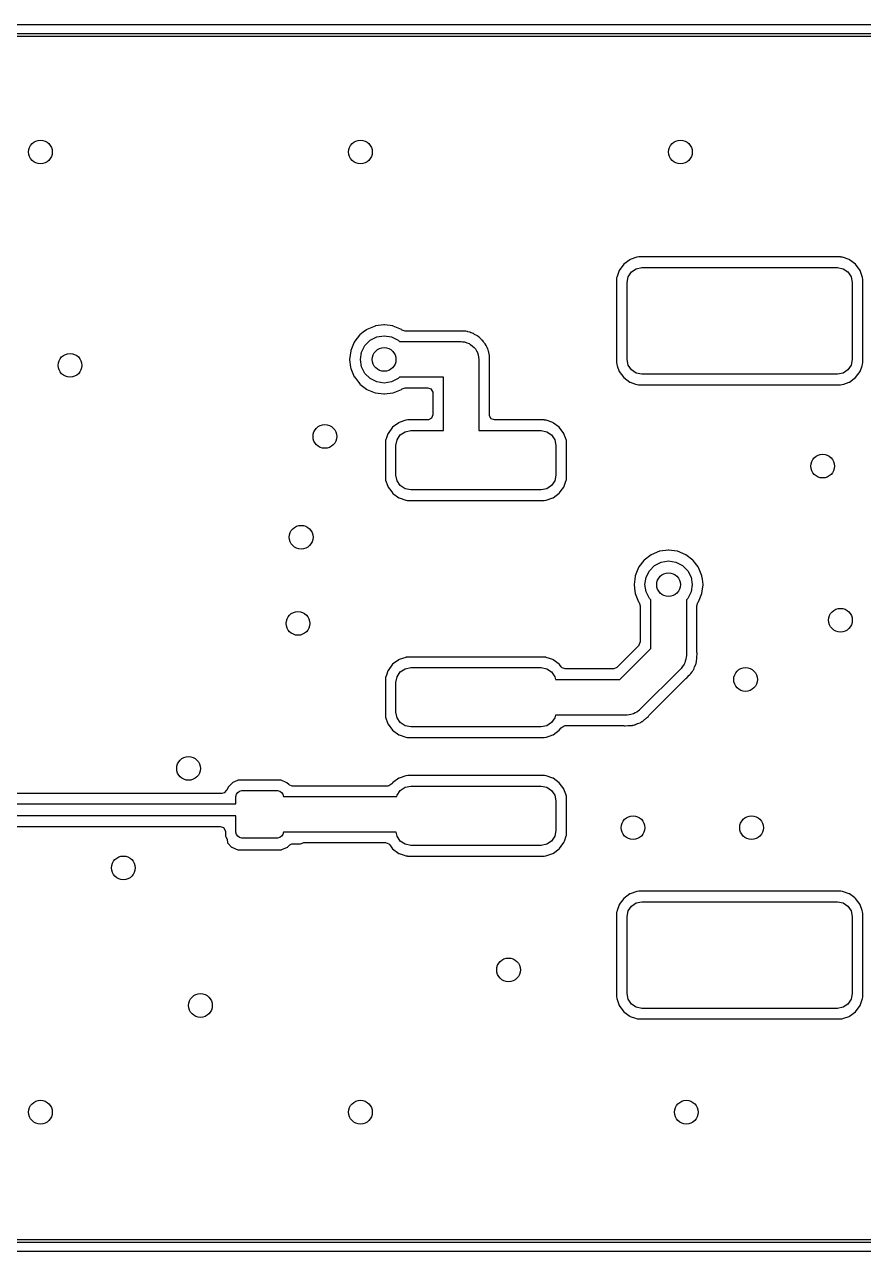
# Model space of a CAD drawing. Extents: x 124.6 to 173.9, y -108.3 to -87.7.
# Drawn here: x 150.53 to 164.69, y -108.35 to -87.65 of the extents above; entities that cross this region are included whole.
import ezdxf

# ---------------------------------------------------------------- set-up
doc = ezdxf.new("R2010")
doc.units = 0
doc.layers.add('BLACK', color=7, linetype='CONTINUOUS')

msp = doc.modelspace()

# ---------------------------------------------------------------- linework, layer by layer
at = {"layer": 'BLACK', "linetype": 'CONTINUOUS'}
for p, q in [((133.85, -87.65), (170.15, -87.65)), ((170.15, -87.85), (133.85, -87.85)), ((133.876, -87.8005), (170.14, -87.8005)), ((160.644, -91.6937), (160.567, -91.7973)), ((160.747, -91.6172), (160.644, -91.6937)), ((160.753, -91.6151), (160.747, -91.6172)), ((160.864, -91.5763), (160.753, -91.6151)), ((160.753, -91.6151), (160.753, -91.6151)), ((160.869, -91.5745), (160.864, -91.5763)), ((160.864, -91.5763), (160.864, -91.5763)), ((160.899, -91.5717), (160.869, -91.5745)), ((162.601, -91.5717), (160.899, -91.5717)), ((164.301, -91.5717), (162.601, -91.5717)), ((164.303, -91.5719), (164.301, -91.5717)), ((164.309, -91.5725), (164.303, -91.5719)), ((164.303, -91.5719), (164.303, -91.5719)), ((164.331, -91.5745), (164.309, -91.5725)), ((164.336, -91.5763), (164.331, -91.5745)), ((164.447, -91.6151), (164.336, -91.5763)), ((164.336, -91.5763), (164.336, -91.5763)), ((164.453, -91.6172), (164.447, -91.6151)), ((164.447, -91.6151), (164.447, -91.6151)), ((164.556, -91.6937), (164.453, -91.6172)), ((164.633, -91.7973), (164.556, -91.6937)), ((160.567, -91.7973), (160.525, -91.9188)), ((160.7, -92), (160.719, -91.9043)), ((160.719, -91.9043), (160.773, -91.8232)), ((160.773, -91.8232), (160.854, -91.769)), ((160.854, -91.769), (160.95, -91.75)), ((160.95, -91.75), (164.25, -91.75)), ((164.25, -91.75), (164.346, -91.769)), ((164.346, -91.769), (164.427, -91.8232)), ((164.427, -91.8232), (164.481, -91.9043)), ((164.481, -91.9043), (164.5, -92)), ((164.675, -91.9188), (164.633, -91.7973)), ((160.524, -91.9241), (160.522, -91.9468)), ((160.522, -91.9468), (160.522, -91.9488)), ((160.522, -91.9488), (160.522, -93.3512)), ((160.525, -91.9188), (160.524, -91.9241)), ((160.7, -93.3), (160.7, -92)), ((164.5, -92), (164.5, -93.3)), ((164.678, -91.9488), (164.675, -91.9188)), ((164.678, -92.8687), (164.678, -91.9488)), ((156.455, -92.7358), (156.449, -92.7366)), ((156.594, -92.7174), (156.455, -92.7358)), ((156.455, -92.7358), (156.455, -92.7358)), ((156.6, -92.7167), (156.594, -92.7174)), ((156.606, -92.7174), (156.6, -92.7167)), ((156.745, -92.7358), (156.606, -92.7174)), ((156.751, -92.7366), (156.745, -92.7358)), ((156.745, -92.7358), (156.745, -92.7358)), ((156.184, -92.8921), (156.107, -92.992)), ((156.188, -92.8876), (156.184, -92.8921)), ((156.249, -92.8405), (156.188, -92.8876)), ((156.304, -92.7983), (156.249, -92.8405)), ((156.308, -92.7949), (156.304, -92.7983)), ((156.304, -92.7983), (156.304, -92.7983)), ((156.449, -92.7366), (156.308, -92.7949)), ((156.365, -92.9764), (156.476, -92.9196)), ((156.476, -92.9196), (156.6, -92.9)), ((156.6, -92.9), (156.724, -92.9196)), ((156.724, -92.9196), (156.835, -92.9764)), ((156.892, -92.7949), (156.751, -92.7366)), ((156.896, -92.7983), (156.892, -92.7949)), ((156.903, -92.8038), (156.896, -92.7983)), ((156.896, -92.7983), (156.896, -92.7983)), ((156.956, -92.8217), (156.903, -92.8038)), ((157.832, -92.8217), (156.956, -92.8217)), ((157.833, -92.8216), (157.832, -92.8217)), ((157.834, -92.8213), (157.833, -92.8216)), ((157.907, -92.8217), (157.834, -92.8213)), ((157.908, -92.8217), (157.907, -92.8217)), ((157.907, -92.8217), (157.907, -92.8217)), ((157.937, -92.8217), (157.908, -92.8217)), ((157.938, -92.8219), (157.937, -92.8217)), ((157.939, -92.8219), (157.938, -92.8219)), ((157.948, -92.8219), (157.939, -92.8219)), ((157.965, -92.8221), (157.948, -92.8219)), ((157.971, -92.8221), (157.965, -92.8221)), ((157.965, -92.8221), (157.965, -92.8221)), ((157.977, -92.8239), (157.971, -92.8221)), ((158, -92.8307), (157.977, -92.8239)), ((158.012, -92.8333), (158, -92.8307)), ((158.041, -92.8379), (158.012, -92.8333)), ((158.047, -92.8405), (158.041, -92.8379)), ((158.065, -92.8492), (158.047, -92.8405)), ((158.047, -92.8405), (158.047, -92.8405)), ((158.077, -92.8537), (158.065, -92.8492)), ((158.103, -92.8613), (158.077, -92.8537)), ((158.108, -92.8647), (158.103, -92.8613)), ((158.128, -92.8777), (158.108, -92.8647)), ((158.138, -92.8834), (158.128, -92.8777)), ((158.165, -92.8961), (158.138, -92.8834)), ((158.17, -92.9002), (158.165, -92.8961)), ((158.185, -92.9137), (158.17, -92.9002)), ((158.17, -92.9002), (158.17, -92.9002)), ((158.195, -92.9214), (158.185, -92.9137)), ((158.212, -92.9325), (158.195, -92.9214)), ((158.218, -92.9359), (158.212, -92.9325)), ((158.212, -92.9325), (158.212, -92.9325)), ((158.222, -92.9405), (158.218, -92.9359)), ((158.237, -92.9586), (158.222, -92.9405)), ((158.222, -92.9405), (158.222, -92.9405)), ((164.678, -93.3512), (164.678, -92.8687)), ((156.037, -93.149), (156.036, -93.1547)), ((156.095, -93.0084), (156.037, -93.149)), ((156.107, -92.992), (156.095, -93.0084)), ((156.22, -93.1764), (156.276, -93.0649)), ((156.276, -93.0649), (156.365, -92.9764)), ((156.835, -92.9764), (156.859, -93)), ((156.859, -93), (157.9, -93)), ((157.9, -93), (157.921, -93.0021)), ((157.921, -93.0021), (157.929, -93.0014)), ((157.929, -93.0014), (157.937, -93.0036)), ((157.937, -93.0036), (157.958, -93.0057)), ((157.958, -93.0057), (157.996, -93.0207)), ((157.996, -93.0207), (158.035, -93.032)), ((158.035, -93.032), (158.047, -93.0409)), ((158.047, -93.0409), (158.06, -93.0464)), ((158.06, -93.0464), (158.09, -93.074)), ((158.09, -93.074), (158.122, -93.0985)), ((158.122, -93.0985), (158.13, -93.1111)), ((158.13, -93.1111), (158.141, -93.1211)), ((158.141, -93.1211), (158.159, -93.1575)), ((158.246, -92.967), (158.237, -92.9586)), ((158.268, -92.9868), (158.246, -92.967)), ((158.282, -93.0093), (158.268, -92.9868)), ((158.29, -93.0196), (158.282, -93.0093)), ((158.303, -93.035), (158.29, -93.0196)), ((158.307, -93.0397), (158.303, -93.035)), ((158.303, -93.035), (158.303, -93.035)), ((158.32, -93.067), (158.307, -93.0397)), ((158.325, -93.0773), (158.32, -93.067)), ((158.338, -93.0975), (158.325, -93.0773)), ((158.341, -93.1027), (158.338, -93.0975)), ((158.338, -93.0975), (158.338, -93.0975)), ((158.343, -93.1086), (158.341, -93.1027)), ((158.348, -93.1282), (158.343, -93.1086)), ((158.353, -93.1402), (158.348, -93.1282)), ((158.361, -93.1588), (158.353, -93.1402)), ((156.026, -93.2285), (156.017, -93.3)), ((156.017, -93.3), (156.017, -93.3056)), ((156.017, -93.3056), (156.034, -93.4307)), ((156.036, -93.1547), (156.026, -93.2285)), ((156.036, -93.1547), (156.036, -93.1547)), ((156.2, -93.3), (156.22, -93.1764)), ((156.22, -93.4236), (156.2, -93.3)), ((158.159, -93.1575), (158.18, -93.192)), ((158.18, -93.192), (158.183, -93.2065)), ((158.183, -93.2065), (158.189, -93.2198)), ((158.189, -93.2198), (158.193, -93.2602)), ((158.193, -93.2602), (158.2, -93.3)), ((158.2, -93.3), (158.2, -94.5)), ((158.364, -93.1644), (158.361, -93.1588)), ((158.365, -93.1705), (158.364, -93.1644)), ((158.368, -93.1941), (158.365, -93.1705)), ((158.365, -93.1705), (158.365, -93.1705)), ((158.371, -93.2056), (158.368, -93.1941)), ((158.379, -93.2344), (158.371, -93.2056)), ((158.378, -93.3073), (158.379, -93.2624)), ((158.378, -93.3078), (158.378, -93.3073)), ((158.378, -94.2352), (158.378, -93.3078)), ((158.379, -93.2624), (158.379, -93.2344)), ((160.522, -93.3512), (160.525, -93.3812)), ((160.719, -93.3957), (160.7, -93.3)), ((164.5, -93.3), (164.481, -93.3957)), ((164.678, -93.3532), (164.678, -93.3512)), ((164.678, -93.3595), (164.678, -93.3532)), ((164.678, -93.3532), (164.678, -93.3532)), ((156.034, -93.4307), (156.037, -93.451)), ((156.037, -93.451), (156.095, -93.5916)), ((156.276, -93.5351), (156.22, -93.4236)), ((156.365, -93.6236), (156.276, -93.5351)), ((160.525, -93.3812), (160.526, -93.3861)), ((160.526, -93.3861), (160.526, -93.3861)), ((160.526, -93.3861), (160.535, -93.4096)), ((160.535, -93.4096), (160.567, -93.5027)), ((160.567, -93.5027), (160.644, -93.6063)), ((160.773, -93.4768), (160.719, -93.3957)), ((160.854, -93.531), (160.773, -93.4768)), ((160.95, -93.55), (160.854, -93.531)), ((164.25, -93.55), (160.95, -93.55)), ((164.346, -93.531), (164.25, -93.55)), ((164.427, -93.4768), (164.346, -93.531)), ((164.481, -93.3957), (164.427, -93.4768)), ((164.556, -93.6063), (164.633, -93.5027)), ((164.633, -93.5027), (164.665, -93.4096)), ((164.665, -93.4096), (164.674, -93.3861)), ((164.674, -93.3861), (164.675, -93.3812)), ((164.674, -93.3861), (164.674, -93.3861)), ((164.675, -93.3812), (164.678, -93.3595)), ((156.095, -93.5916), (156.098, -93.5961)), ((156.098, -93.5961), (156.098, -93.5961)), ((156.098, -93.5961), (156.165, -93.6828)), ((156.165, -93.6828), (156.188, -93.7124)), ((156.188, -93.7124), (156.192, -93.7159)), ((156.192, -93.7159), (156.302, -93.8005)), ((156.476, -93.6804), (156.365, -93.6236)), ((156.6, -93.7), (156.476, -93.6804)), ((156.724, -93.6804), (156.6, -93.7)), ((156.835, -93.6236), (156.724, -93.6804)), ((156.859, -93.6), (156.835, -93.6236)), ((157.6, -93.6), (156.859, -93.6)), ((157.6, -94.5), (157.6, -93.6)), ((160.644, -93.6063), (160.747, -93.6828)), ((160.747, -93.6828), (160.753, -93.6849)), ((160.753, -93.6849), (160.753, -93.6849)), ((160.753, -93.6849), (160.842, -93.7159)), ((160.842, -93.7159), (160.869, -93.7255)), ((160.869, -93.7255), (160.891, -93.7275)), ((160.891, -93.7275), (160.897, -93.7281)), ((160.897, -93.7281), (160.897, -93.7281)), ((160.897, -93.7281), (160.899, -93.7283)), ((160.899, -93.7283), (162.599, -93.7283)), ((162.599, -93.7283), (164.301, -93.7283)), ((164.301, -93.7283), (164.331, -93.7255)), ((164.331, -93.7255), (164.358, -93.7159)), ((164.358, -93.7159), (164.447, -93.6849)), ((164.447, -93.6849), (164.453, -93.6828)), ((164.447, -93.6849), (164.447, -93.6849)), ((164.453, -93.6828), (164.532, -93.6245)), ((164.532, -93.6245), (164.556, -93.6063)), ((156.302, -93.8005), (156.308, -93.8051)), ((156.308, -93.8051), (156.449, -93.8634)), ((156.449, -93.8634), (156.455, -93.8642)), ((156.455, -93.8642), (156.455, -93.8642)), ((156.455, -93.8642), (156.594, -93.8825)), ((156.594, -93.8825), (156.6, -93.8833)), ((156.6, -93.8833), (156.606, -93.8825)), ((156.606, -93.8825), (156.745, -93.8642)), ((156.745, -93.8642), (156.751, -93.8634)), ((156.745, -93.8642), (156.745, -93.8642)), ((156.751, -93.8634), (156.892, -93.8051)), ((156.892, -93.8051), (156.898, -93.8005)), ((156.898, -93.8005), (156.903, -93.7962)), ((156.903, -93.7962), (156.956, -93.7783)), ((156.956, -93.7783), (157.335, -93.7783)), ((157.335, -93.7783), (157.391, -93.7985)), ((157.391, -93.7985), (157.42, -93.8498)), ((157.42, -93.8498), (157.422, -93.8648)), ((157.422, -93.8648), (157.422, -94.2352)), ((156.847, -94.3672), (156.744, -94.4437)), ((156.853, -94.3651), (156.847, -94.3672)), ((156.964, -94.3263), (156.853, -94.3651)), ((156.853, -94.3651), (156.853, -94.3651)), ((156.969, -94.3245), (156.964, -94.3263)), ((156.964, -94.3263), (156.964, -94.3263)), ((156.999, -94.3217), (156.969, -94.3245)), ((157.335, -94.3217), (156.999, -94.3217)), ((157.35, -94.3204), (157.335, -94.3217)), ((157.401, -94.2908), (157.35, -94.3204)), ((157.422, -94.2352), (157.401, -94.2908)), ((158.38, -94.2502), (158.378, -94.2352)), ((158.409, -94.3015), (158.38, -94.2502)), ((158.465, -94.3217), (158.409, -94.3015)), ((159.301, -94.3217), (158.465, -94.3217)), ((159.303, -94.3219), (159.301, -94.3217)), ((159.309, -94.3225), (159.303, -94.3219)), ((159.303, -94.3219), (159.303, -94.3219)), ((159.331, -94.3245), (159.309, -94.3225)), ((159.336, -94.3263), (159.331, -94.3245)), ((159.447, -94.3651), (159.336, -94.3263)), ((159.336, -94.3263), (159.336, -94.3263)), ((159.453, -94.3672), (159.447, -94.3651)), ((159.447, -94.3651), (159.447, -94.3651)), ((159.461, -94.3731), (159.453, -94.3672)), ((159.556, -94.4437), (159.461, -94.3731)), ((156.665, -94.5534), (156.641, -94.623)), ((156.667, -94.5473), (156.665, -94.5534)), ((156.665, -94.5534), (156.665, -94.5534)), ((156.744, -94.4437), (156.667, -94.5473)), ((156.819, -94.6543), (156.873, -94.5732)), ((156.873, -94.5732), (156.954, -94.519)), ((156.954, -94.519), (157.05, -94.5)), ((157.05, -94.5), (157.6, -94.5)), ((158.2, -94.5), (159.25, -94.5)), ((159.25, -94.5), (159.346, -94.519)), ((159.346, -94.519), (159.427, -94.5732)), ((159.427, -94.5732), (159.481, -94.6543)), ((159.633, -94.5473), (159.556, -94.4437)), ((159.635, -94.5534), (159.633, -94.5473)), ((159.659, -94.623), (159.635, -94.5534)), ((159.635, -94.5534), (159.635, -94.5534)), ((156.624, -94.6741), (156.622, -94.6968)), ((156.622, -94.6968), (156.622, -94.6988)), ((156.622, -94.6988), (156.622, -95.3012)), ((156.625, -94.6688), (156.624, -94.6741)), ((156.641, -94.623), (156.625, -94.6688)), ((156.8, -94.75), (156.819, -94.6543)), ((156.8, -95.25), (156.8, -94.75)), ((159.481, -94.6543), (159.5, -94.75)), ((159.5, -94.75), (159.5, -95.25)), ((159.675, -94.6688), (159.659, -94.623)), ((159.678, -94.6988), (159.675, -94.6688)), ((159.678, -95.3012), (159.678, -94.6988)), ((156.622, -95.3012), (156.625, -95.3312)), ((156.625, -95.3312), (156.626, -95.3361)), ((156.626, -95.3361), (156.626, -95.3361)), ((156.626, -95.3361), (156.662, -95.4388)), ((156.819, -95.3457), (156.8, -95.25)), ((156.873, -95.4268), (156.819, -95.3457)), ((156.954, -95.481), (156.873, -95.4268)), ((159.427, -95.4268), (159.346, -95.481)), ((159.481, -95.3457), (159.427, -95.4268)), ((159.5, -95.25), (159.481, -95.3457)), ((159.638, -95.4388), (159.674, -95.3361)), ((159.674, -95.3361), (159.675, -95.3312)), ((159.674, -95.3361), (159.674, -95.3361)), ((159.675, -95.3312), (159.678, -95.3039)), ((159.678, -95.3032), (159.678, -95.3012)), ((159.678, -95.3039), (159.678, -95.3032)), ((159.678, -95.3032), (159.678, -95.3032)), ((156.662, -95.4388), (156.667, -95.4527)), ((156.667, -95.4527), (156.712, -95.5135)), ((156.712, -95.5135), (156.74, -95.551)), ((156.74, -95.551), (156.744, -95.5563)), ((156.744, -95.5563), (156.847, -95.6328)), ((156.847, -95.6328), (156.853, -95.6349)), ((157.05, -95.5), (156.954, -95.481)), ((159.25, -95.5), (157.05, -95.5)), ((159.346, -95.481), (159.25, -95.5)), ((159.447, -95.6349), (159.453, -95.6328)), ((159.453, -95.6328), (159.556, -95.5563)), ((159.556, -95.5563), (159.56, -95.551)), ((159.56, -95.551), (159.588, -95.5135)), ((159.588, -95.5135), (159.633, -95.4527)), ((159.633, -95.4527), (159.638, -95.4388)), ((156.853, -95.6349), (156.853, -95.6349)), ((156.853, -95.6349), (156.964, -95.6737)), ((156.964, -95.6737), (156.969, -95.6755)), ((156.969, -95.6755), (156.991, -95.6775)), ((156.991, -95.6775), (156.997, -95.6781)), ((156.997, -95.6781), (156.997, -95.6781)), ((156.997, -95.6781), (156.999, -95.6783)), ((156.999, -95.6783), (158.149, -95.6783)), ((158.149, -95.6783), (159.301, -95.6783)), ((159.301, -95.6783), (159.331, -95.6755)), ((159.331, -95.6755), (159.336, -95.6737)), ((159.336, -95.6737), (159.447, -95.6349)), ((159.447, -95.6349), (159.447, -95.6349)), ((161.108, -96.5949), (160.988, -96.6876)), ((161.249, -96.5366), (161.108, -96.5949)), ((161.255, -96.5358), (161.249, -96.5366)), ((161.394, -96.5174), (161.255, -96.5358)), ((161.255, -96.5358), (161.255, -96.5358)), ((161.4, -96.5167), (161.394, -96.5174)), ((161.406, -96.5174), (161.4, -96.5167)), ((161.545, -96.5358), (161.406, -96.5174)), ((161.551, -96.5366), (161.545, -96.5358)), ((161.545, -96.5358), (161.545, -96.5358)), ((161.692, -96.5949), (161.551, -96.5366)), ((161.812, -96.6876), (161.692, -96.5949)), ((160.895, -96.8084), (160.837, -96.949)), ((160.9, -96.802), (160.895, -96.8084)), ((160.984, -96.6921), (160.9, -96.802)), ((160.988, -96.6876), (160.984, -96.6921)), ((161.02, -96.9764), (161.076, -96.8649)), ((161.076, -96.8649), (161.165, -96.7764)), ((161.165, -96.7764), (161.276, -96.7196)), ((161.276, -96.7196), (161.4, -96.7)), ((161.4, -96.7), (161.524, -96.7196)), ((161.524, -96.7196), (161.635, -96.7764)), ((161.635, -96.7764), (161.724, -96.8649)), ((161.724, -96.8649), (161.78, -96.9764)), ((161.816, -96.6921), (161.812, -96.6876)), ((161.9, -96.802), (161.816, -96.6921)), ((161.905, -96.8084), (161.9, -96.802)), ((161.963, -96.949), (161.905, -96.8084)), ((160.829, -97.0076), (160.817, -97.1)), ((160.836, -96.9547), (160.829, -97.0076)), ((160.837, -96.949), (160.836, -96.9547)), ((160.836, -96.9547), (160.836, -96.9547)), ((161, -97.1), (161.02, -96.9764)), ((161.78, -96.9764), (161.8, -97.1)), ((161.964, -96.9547), (161.963, -96.949)), ((161.971, -97.0076), (161.964, -96.9547)), ((161.964, -96.9547), (161.964, -96.9547)), ((161.983, -97.1), (161.971, -97.0076)), ((160.817, -97.1), (160.817, -97.1056)), ((160.817, -97.1056), (160.831, -97.2104)), ((160.831, -97.2104), (160.837, -97.251)), ((160.837, -97.251), (160.895, -97.3916)), ((161.02, -97.2236), (161, -97.1)), ((161.076, -97.3351), (161.02, -97.2236)), ((161.78, -97.2236), (161.724, -97.3351)), ((161.8, -97.1), (161.78, -97.2236)), ((161.905, -97.3916), (161.963, -97.251)), ((161.963, -97.251), (161.969, -97.2104)), ((161.969, -97.2104), (161.983, -97.1056)), ((161.983, -97.1056), (161.983, -97.1)), ((160.895, -97.3916), (160.898, -97.3961)), ((160.898, -97.3961), (160.898, -97.3961)), ((160.898, -97.3961), (160.904, -97.4033)), ((160.904, -97.4033), (160.922, -97.456)), ((160.922, -97.456), (160.922, -98.0661)), ((161.1, -97.3587), (161.076, -97.3351)), ((161.1, -98.1757), (161.1, -97.3587)), ((161.724, -97.3351), (161.7, -97.3587)), ((161.7, -97.3587), (161.7, -98.3)), ((161.878, -97.456), (161.896, -97.4033)), ((161.878, -98.2402), (161.878, -97.456)), ((161.896, -97.4033), (161.902, -97.3961)), ((161.902, -97.3961), (161.905, -97.3916)), ((161.902, -97.3961), (161.902, -97.3961)), ((160.922, -98.0661), (160.901, -98.1217)), ((156.969, -98.3245), (156.964, -98.3263)), ((156.999, -98.3217), (156.969, -98.3245)), ((158.151, -98.3217), (156.999, -98.3217)), ((159.301, -98.3217), (158.151, -98.3217)), ((159.303, -98.3219), (159.301, -98.3217)), ((159.309, -98.3225), (159.303, -98.3219)), ((159.303, -98.3219), (159.303, -98.3219)), ((159.331, -98.3245), (159.309, -98.3225)), ((159.336, -98.3263), (159.331, -98.3245)), ((160.896, -98.1272), (160.527, -98.4964)), ((160.576, -98.7), (161.1, -98.1757)), ((160.901, -98.1217), (160.896, -98.1272)), ((161.698, -98.3224), (161.694, -98.3583)), ((161.7, -98.3147), (161.698, -98.3224)), ((161.7, -98.3), (161.699, -98.3101)), ((161.699, -98.3101), (161.7, -98.3147)), ((161.88, -98.2583), (161.878, -98.2402)), ((161.878, -98.3215), (161.879, -98.3151)), ((161.878, -98.3373), (161.878, -98.3215)), ((161.879, -98.3151), (161.882, -98.2733)), ((161.882, -98.2671), (161.88, -98.2583)), ((161.882, -98.2733), (161.882, -98.2671)), ((156.744, -98.4437), (156.667, -98.5473)), ((156.847, -98.3672), (156.744, -98.4437)), ((156.853, -98.3651), (156.847, -98.3672)), ((156.964, -98.3263), (156.853, -98.3651)), ((156.853, -98.3651), (156.853, -98.3651)), ((156.873, -98.5732), (156.954, -98.519)), ((156.954, -98.519), (157.05, -98.5)), ((156.964, -98.3263), (156.964, -98.3263)), ((157.05, -98.5), (159.25, -98.5)), ((159.25, -98.5), (159.346, -98.519)), ((159.447, -98.3651), (159.336, -98.3263)), ((159.336, -98.3263), (159.336, -98.3263)), ((159.346, -98.519), (159.427, -98.5732)), ((159.453, -98.3672), (159.447, -98.3651)), ((159.447, -98.3651), (159.447, -98.3651)), ((159.556, -98.4437), (159.453, -98.3672)), ((159.56, -98.4489), (159.556, -98.4437)), ((159.588, -98.4866), (159.56, -98.4489)), ((159.602, -98.5015), (159.588, -98.4866)), ((159.658, -98.5217), (159.602, -98.5015)), ((160.466, -98.5217), (159.658, -98.5217)), ((160.474, -98.5214), (160.466, -98.5217)), ((160.527, -98.4964), (160.474, -98.5214)), ((161.612, -98.5121), (160.912, -99.2121)), ((161.631, -98.4847), (161.612, -98.5121)), ((161.654, -98.4603), (161.631, -98.4847)), ((161.662, -98.4398), (161.654, -98.4603)), ((161.674, -98.4215), (161.662, -98.4398)), ((161.682, -98.3892), (161.674, -98.4215)), ((161.694, -98.3583), (161.682, -98.3892)), ((161.824, -98.5321), (161.84, -98.4891)), ((161.84, -98.4891), (161.843, -98.4828)), ((161.843, -98.4828), (161.862, -98.4413)), ((161.862, -98.4413), (161.864, -98.4308)), ((161.864, -98.4308), (161.868, -98.4137)), ((161.868, -98.4137), (161.872, -98.4038)), ((161.872, -98.4038), (161.874, -98.3803)), ((161.874, -98.3803), (161.875, -98.3581)), ((161.875, -98.3581), (161.876, -98.3512)), ((161.876, -98.3512), (161.878, -98.3373)), ((156.625, -98.6688), (156.622, -98.6988)), ((156.622, -98.6988), (156.622, -99.3012)), ((156.638, -98.6293), (156.625, -98.6688)), ((156.665, -98.5534), (156.638, -98.6293)), ((156.667, -98.5473), (156.665, -98.5534)), ((156.665, -98.5534), (156.665, -98.5534)), ((156.8, -98.75), (156.819, -98.6543)), ((156.819, -98.6543), (156.873, -98.5732)), ((159.427, -98.5732), (159.481, -98.6543)), ((159.481, -98.6543), (159.49, -98.7)), ((159.49, -98.7), (160.576, -98.7)), ((161.08, -99.2959), (161.693, -98.6829)), ((161.693, -98.6829), (161.706, -98.6727)), ((161.706, -98.6727), (161.708, -98.6713)), ((161.708, -98.6713), (161.713, -98.668)), ((161.713, -98.668), (161.747, -98.6293)), ((161.747, -98.6293), (161.751, -98.6254)), ((161.751, -98.6254), (161.762, -98.6139)), ((161.762, -98.6139), (161.764, -98.6115)), ((161.764, -98.6115), (161.769, -98.605)), ((161.764, -98.6115), (161.764, -98.6115)), ((161.769, -98.605), (161.774, -98.5996)), ((161.774, -98.5996), (161.8, -98.5699)), ((161.8, -98.5699), (161.804, -98.5653)), ((161.804, -98.5653), (161.808, -98.5557)), ((161.808, -98.5557), (161.817, -98.5406)), ((161.817, -98.5406), (161.82, -98.537)), ((161.82, -98.537), (161.824, -98.5321)), ((161.82, -98.537), (161.82, -98.537)), ((156.8, -99.25), (156.8, -98.75)), ((156.622, -99.3012), (156.625, -99.3312)), ((156.625, -99.3312), (156.626, -99.3361)), ((156.626, -99.3361), (156.626, -99.3361)), ((156.626, -99.3361), (156.665, -99.4454)), ((156.819, -99.3457), (156.8, -99.25)), ((156.873, -99.4268), (156.819, -99.3457)), ((159.481, -99.3457), (159.427, -99.4268)), ((159.49, -99.3), (159.481, -99.3457)), ((160.7, -99.3), (159.49, -99.3)), ((160.733, -99.2939), (160.7, -99.3)), ((160.766, -99.2927), (160.733, -99.2939)), ((160.786, -99.2839), (160.766, -99.2927)), ((160.808, -99.2799), (160.786, -99.2839)), ((160.836, -99.2624), (160.808, -99.2799)), ((160.867, -99.2493), (160.836, -99.2624)), ((160.895, -99.2264), (160.867, -99.2493)), ((160.902, -99.2222), (160.895, -99.2264)), ((160.904, -99.2185), (160.902, -99.2222)), ((160.912, -99.2121), (160.904, -99.2185)), ((161.012, -99.3646), (161.023, -99.3534)), ((161.023, -99.3534), (161.028, -99.349)), ((161.028, -99.349), (161.059, -99.3217)), ((161.059, -99.3217), (161.064, -99.3177)), ((161.064, -99.3177), (161.069, -99.31)), ((161.069, -99.31), (161.08, -99.2959)), ((156.665, -99.4454), (156.667, -99.4527)), ((156.667, -99.4527), (156.744, -99.5563)), ((156.744, -99.5563), (156.847, -99.6328)), ((156.954, -99.481), (156.873, -99.4268)), ((157.05, -99.5), (156.954, -99.481)), ((159.25, -99.5), (157.05, -99.5)), ((159.346, -99.481), (159.25, -99.5)), ((159.427, -99.4268), (159.346, -99.481)), ((159.453, -99.6328), (159.556, -99.5563)), ((159.556, -99.5563), (159.588, -99.5134)), ((159.588, -99.5134), (159.637, -99.4807)), ((159.637, -99.4807), (159.658, -99.4783)), ((159.658, -99.4783), (160.637, -99.4783)), ((160.637, -99.4783), (160.653, -99.4801)), ((160.653, -99.4801), (160.655, -99.4803)), ((160.655, -99.4803), (160.661, -99.4817)), ((160.661, -99.4817), (160.667, -99.4813)), ((160.667, -99.4813), (160.713, -99.4785)), ((160.667, -99.4813), (160.667, -99.4813)), ((160.713, -99.4785), (160.718, -99.4783)), ((160.718, -99.4783), (160.734, -99.4783)), ((160.734, -99.4783), (160.745, -99.4767)), ((160.745, -99.4767), (160.752, -99.476)), ((160.752, -99.476), (160.768, -99.475)), ((160.768, -99.475), (160.792, -99.4736)), ((160.792, -99.4736), (160.798, -99.4732)), ((160.792, -99.4736), (160.792, -99.4736)), ((160.798, -99.4732), (160.808, -99.4696)), ((160.808, -99.4696), (160.825, -99.4653)), ((160.825, -99.4653), (160.836, -99.4638)), ((160.825, -99.4653), (160.825, -99.4653)), ((160.836, -99.4638), (160.841, -99.4612)), ((160.841, -99.4612), (160.877, -99.4448)), ((160.841, -99.4612), (160.841, -99.4612)), ((160.877, -99.4448), (160.884, -99.4422)), ((160.884, -99.4422), (160.921, -99.4287)), ((160.921, -99.4287), (160.927, -99.4267)), ((160.927, -99.4267), (160.935, -99.4204)), ((160.935, -99.4204), (160.951, -99.4115)), ((160.951, -99.4115), (160.96, -99.4071)), ((160.96, -99.4071), (160.995, -99.3772)), ((160.995, -99.3772), (161, -99.3729)), ((161, -99.3729), (161.012, -99.3646)), ((156.847, -99.6328), (156.853, -99.6349)), ((156.853, -99.6349), (156.853, -99.6349)), ((156.853, -99.6349), (156.964, -99.6737)), ((156.964, -99.6737), (156.969, -99.6755)), ((156.969, -99.6755), (156.991, -99.6775)), ((156.991, -99.6775), (156.997, -99.6781)), ((156.997, -99.6781), (156.997, -99.6781)), ((156.997, -99.6781), (156.999, -99.6783)), ((156.999, -99.6783), (158.149, -99.6783)), ((158.149, -99.6783), (159.301, -99.6783)), ((159.301, -99.6783), (159.331, -99.6755)), ((159.331, -99.6755), (159.339, -99.6728)), ((159.339, -99.6728), (159.447, -99.6349)), ((159.447, -99.6349), (159.453, -99.6328)), ((159.447, -99.6349), (159.447, -99.6349)), ((156.847, -100.367), (156.744, -100.444)), ((156.853, -100.365), (156.847, -100.367)), ((156.964, -100.326), (156.853, -100.365)), ((156.853, -100.365), (156.853, -100.365)), ((156.969, -100.325), (156.964, -100.326)), ((156.964, -100.326), (156.964, -100.326)), ((156.999, -100.322), (156.969, -100.325)), ((158.151, -100.322), (156.999, -100.322)), ((159.301, -100.322), (158.151, -100.322)), ((159.303, -100.322), (159.301, -100.322)), ((159.309, -100.322), (159.303, -100.322)), ((159.303, -100.322), (159.303, -100.322)), ((159.331, -100.325), (159.309, -100.322)), ((159.336, -100.326), (159.331, -100.325)), ((159.447, -100.365), (159.336, -100.326)), ((159.336, -100.326), (159.336, -100.326)), ((159.453, -100.367), (159.447, -100.365)), ((159.447, -100.365), (159.447, -100.365)), ((159.556, -100.444), (159.453, -100.367)), ((153.942, -100.57), (153.901, -100.613)), ((153.943, -100.569), (153.942, -100.57)), ((153.966, -100.515), (153.943, -100.569)), ((154.04, -100.442), (153.966, -100.515)), ((154.047, -100.438), (154.04, -100.442)), ((154.128, -100.402), (154.047, -100.438)), ((154.047, -100.438), (154.047, -100.438)), ((154.134, -100.4), (154.128, -100.402)), ((154.128, -100.402), (154.128, -100.402)), ((154.129, -100.604), (154.162, -100.583)), ((154.148, -100.398), (154.134, -100.4)), ((154.156, -100.397), (154.148, -100.398)), ((154.159, -100.397), (154.156, -100.397)), ((154.156, -100.397), (154.156, -100.397)), ((154.504, -100.397), (154.159, -100.397)), ((154.162, -100.583), (154.2, -100.575)), ((154.2, -100.575), (154.8, -100.575)), ((154.841, -100.397), (154.504, -100.397)), ((154.8, -100.575), (154.838, -100.583)), ((154.838, -100.583), (154.871, -100.604)), ((154.865, -100.399), (154.841, -100.397)), ((154.96, -100.441), (154.865, -100.399)), ((154.99, -100.471), (154.96, -100.441)), ((154.996, -100.476), (154.99, -100.471)), ((155.051, -100.497), (154.996, -100.476)), ((156.661, -100.497), (155.051, -100.497)), ((156.681, -100.494), (156.661, -100.497)), ((156.731, -100.462), (156.681, -100.494)), ((156.74, -100.449), (156.731, -100.462)), ((156.744, -100.444), (156.74, -100.449)), ((156.819, -100.654), (156.873, -100.573)), ((156.873, -100.573), (156.954, -100.519)), ((156.954, -100.519), (157.05, -100.5)), ((157.05, -100.5), (159.25, -100.5)), ((159.25, -100.5), (159.346, -100.519)), ((159.346, -100.519), (159.427, -100.573)), ((159.427, -100.573), (159.481, -100.654)), ((159.633, -100.547), (159.556, -100.444)), ((159.635, -100.553), (159.633, -100.547)), ((159.664, -100.636), (159.635, -100.553)), ((159.635, -100.553), (159.635, -100.553)), ((146.7, -100.8), (154.1, -100.8)), ((153.863, -100.622), (146.75, -100.622)), ((153.901, -100.613), (153.863, -100.622)), ((154.1, -100.675), (154.108, -100.637)), ((154.1, -100.8), (154.1, -100.675)), ((154.108, -100.637), (154.129, -100.604)), ((154.871, -100.604), (154.892, -100.637)), ((154.892, -100.637), (154.9, -100.675)), ((154.9, -100.675), (156.815, -100.675)), ((156.815, -100.675), (156.819, -100.654)), ((159.481, -100.654), (159.5, -100.75)), ((159.5, -100.75), (159.5, -101.25)), ((159.675, -100.669), (159.664, -100.636)), ((159.678, -100.699), (159.675, -100.669)), ((159.678, -101.301), (159.678, -100.699)), ((154.1, -101), (146.741, -101)), ((154.1, -101.275), (154.1, -101)), ((146.851, -101.178), (153.835, -101.178)), ((153.835, -101.178), (153.891, -101.199)), ((153.891, -101.199), (153.92, -101.25)), ((153.92, -101.25), (153.922, -101.265)), ((153.922, -101.265), (153.922, -101.316)), ((153.922, -101.316), (153.925, -101.341)), ((153.925, -101.341), (153.927, -101.347)), ((153.927, -101.347), (153.927, -101.347)), ((153.927, -101.347), (153.952, -101.402)), ((153.952, -101.402), (153.956, -101.456)), ((154.108, -101.313), (154.1, -101.275)), ((154.129, -101.346), (154.108, -101.313)), ((154.162, -101.367), (154.129, -101.346)), ((154.2, -101.375), (154.162, -101.367)), ((154.8, -101.375), (154.2, -101.375)), ((154.838, -101.367), (154.8, -101.375)), ((154.871, -101.346), (154.838, -101.367)), ((154.892, -101.313), (154.871, -101.346)), ((154.9, -101.275), (154.892, -101.313)), ((156.805, -101.275), (154.9, -101.275)), ((156.819, -101.346), (156.805, -101.275)), ((156.873, -101.427), (156.819, -101.346)), ((156.954, -101.481), (156.873, -101.427)), ((159.427, -101.427), (159.346, -101.481)), ((159.481, -101.346), (159.427, -101.427)), ((159.5, -101.25), (159.481, -101.346)), ((159.633, -101.453), (159.642, -101.425)), ((159.642, -101.425), (159.674, -101.336)), ((159.674, -101.336), (159.675, -101.331)), ((159.674, -101.336), (159.674, -101.336)), ((159.675, -101.331), (159.678, -101.301)), ((153.956, -101.456), (153.96, -101.46)), ((153.96, -101.46), (154.027, -101.527)), ((154.027, -101.527), (154.031, -101.529)), ((154.031, -101.529), (154.031, -101.529)), ((154.031, -101.529), (154.044, -101.535)), ((154.044, -101.535), (154.13, -101.573)), ((154.13, -101.573), (154.133, -101.573)), ((154.133, -101.573), (154.133, -101.573)), ((154.133, -101.573), (154.143, -101.574)), ((154.143, -101.574), (154.155, -101.575)), ((154.155, -101.575), (154.845, -101.575)), ((154.845, -101.575), (154.846, -101.575)), ((154.846, -101.575), (154.867, -101.573)), ((154.846, -101.575), (154.846, -101.575)), ((154.867, -101.573), (154.871, -101.572)), ((154.867, -101.573), (154.867, -101.573)), ((154.871, -101.572), (154.874, -101.571)), ((154.874, -101.571), (154.969, -101.529)), ((154.874, -101.571), (154.874, -101.571)), ((154.969, -101.529), (154.973, -101.527)), ((154.969, -101.529), (154.969, -101.529)), ((154.973, -101.527), (154.976, -101.524)), ((154.976, -101.524), (155.003, -101.497)), ((154.976, -101.524), (154.976, -101.524)), ((155.003, -101.497), (155.01, -101.49)), ((155.01, -101.49), (155.045, -101.475)), ((155.045, -101.475), (155.191, -101.475)), ((155.191, -101.475), (155.234, -101.454)), ((155.234, -101.454), (155.244, -101.453)), ((155.244, -101.453), (156.624, -101.453)), ((156.624, -101.453), (156.68, -101.474)), ((156.68, -101.474), (156.694, -101.488)), ((156.694, -101.488), (156.744, -101.556)), ((156.744, -101.556), (156.847, -101.633)), ((156.847, -101.633), (156.853, -101.635)), ((156.853, -101.635), (156.853, -101.635)), ((156.853, -101.635), (156.94, -101.665)), ((157.05, -101.5), (156.954, -101.481)), ((159.25, -101.5), (157.05, -101.5)), ((159.346, -101.481), (159.25, -101.5)), ((159.36, -101.665), (159.447, -101.635)), ((159.447, -101.635), (159.453, -101.633)), ((159.447, -101.635), (159.447, -101.635)), ((159.453, -101.633), (159.458, -101.629)), ((159.458, -101.629), (159.556, -101.556)), ((159.556, -101.556), (159.561, -101.551)), ((159.561, -101.551), (159.589, -101.512)), ((159.589, -101.512), (159.633, -101.453)), ((156.94, -101.665), (156.969, -101.675)), ((156.969, -101.675), (156.99, -101.677)), ((156.99, -101.677), (156.997, -101.678)), ((156.997, -101.678), (156.997, -101.678)), ((156.997, -101.678), (156.999, -101.678)), ((156.999, -101.678), (158.149, -101.678)), ((158.149, -101.678), (159.301, -101.678)), ((159.301, -101.678), (159.331, -101.675)), ((159.331, -101.675), (159.36, -101.665)), ((160.644, -102.394), (160.567, -102.497)), ((160.747, -102.317), (160.644, -102.394)), ((160.753, -102.315), (160.747, -102.317)), ((160.864, -102.276), (160.753, -102.315)), ((160.753, -102.315), (160.753, -102.315)), ((160.854, -102.469), (160.95, -102.45)), ((160.869, -102.275), (160.864, -102.276)), ((160.864, -102.276), (160.864, -102.276)), ((160.899, -102.272), (160.869, -102.275)), ((162.601, -102.272), (160.899, -102.272)), ((160.95, -102.45), (164.25, -102.45)), ((164.301, -102.272), (162.601, -102.272)), ((164.25, -102.45), (164.346, -102.469)), ((164.303, -102.272), (164.301, -102.272)), ((164.309, -102.272), (164.303, -102.272)), ((164.303, -102.272), (164.303, -102.272)), ((164.331, -102.275), (164.309, -102.272)), ((164.336, -102.276), (164.331, -102.275)), ((164.447, -102.315), (164.336, -102.276)), ((164.336, -102.276), (164.336, -102.276)), ((164.453, -102.317), (164.447, -102.315)), ((164.447, -102.315), (164.447, -102.315)), ((164.544, -102.385), (164.453, -102.317)), ((164.556, -102.394), (164.544, -102.385)), ((164.633, -102.497), (164.556, -102.394)), ((160.524, -102.624), (160.522, -102.647)), ((160.522, -102.647), (160.522, -102.649)), ((160.522, -102.649), (160.522, -104.051)), ((160.525, -102.619), (160.524, -102.624)), ((160.533, -102.595), (160.525, -102.619)), ((160.565, -102.503), (160.533, -102.595)), ((160.567, -102.497), (160.565, -102.503)), ((160.565, -102.503), (160.565, -102.503)), ((160.7, -102.7), (160.719, -102.604)), ((160.719, -102.604), (160.773, -102.523)), ((160.773, -102.523), (160.854, -102.469)), ((164.346, -102.469), (164.427, -102.523)), ((164.427, -102.523), (164.481, -102.604)), ((164.481, -102.604), (164.5, -102.7)), ((164.635, -102.503), (164.633, -102.497)), ((164.667, -102.595), (164.635, -102.503)), ((164.635, -102.503), (164.635, -102.503)), ((164.675, -102.619), (164.667, -102.595)), ((164.678, -102.649), (164.675, -102.619)), ((164.678, -103.133), (164.678, -102.649)), ((160.7, -104), (160.7, -102.7)), ((164.5, -102.7), (164.5, -104)), ((164.678, -104.051), (164.678, -103.133)), ((160.522, -104.051), (160.525, -104.081)), ((160.525, -104.081), (160.567, -104.203)), ((160.719, -104.096), (160.7, -104)), ((160.773, -104.177), (160.719, -104.096)), ((164.481, -104.096), (164.427, -104.177)), ((164.5, -104), (164.481, -104.096)), ((164.633, -104.203), (164.675, -104.081)), ((164.675, -104.081), (164.678, -104.059)), ((164.678, -104.053), (164.678, -104.051)), ((164.678, -104.059), (164.678, -104.053)), ((164.678, -104.053), (164.678, -104.053)), ((160.567, -104.203), (160.644, -104.306)), ((160.644, -104.306), (160.747, -104.383)), ((160.854, -104.231), (160.773, -104.177)), ((160.95, -104.25), (160.854, -104.231)), ((164.25, -104.25), (160.95, -104.25)), ((164.346, -104.231), (164.25, -104.25)), ((164.427, -104.177), (164.346, -104.231)), ((164.453, -104.383), (164.556, -104.306)), ((164.556, -104.306), (164.633, -104.203)), ((160.747, -104.383), (160.753, -104.385)), ((160.753, -104.385), (160.753, -104.385)), ((160.753, -104.385), (160.842, -104.416)), ((160.842, -104.416), (160.869, -104.425)), ((160.869, -104.425), (160.891, -104.428)), ((160.891, -104.428), (160.897, -104.428)), ((160.897, -104.428), (160.897, -104.428)), ((160.897, -104.428), (160.899, -104.428)), ((160.899, -104.428), (162.599, -104.428)), ((162.599, -104.428), (164.301, -104.428)), ((164.301, -104.428), (164.331, -104.425)), ((164.331, -104.425), (164.358, -104.416)), ((164.358, -104.416), (164.447, -104.385)), ((164.447, -104.385), (164.453, -104.383)), ((164.447, -104.385), (164.447, -104.385)), ((133.85, -108.15), (170.15, -108.15)), ((170.124, -108.2), (133.86, -108.2)), ((170.15, -108.35), (133.85, -108.35))]:
    msp.add_line(p, q, dxfattribs=at)
at = {"layer": 'BLACK'}
for centre in [(150.8, -89.8), (156.2, -89.8), (161.6, -89.8), (156.6, -93.3), (151.3, -93.4), (155.6, -94.6), (164, -95.1), (155.2, -96.3), (161.4, -97.1), (155.146, -97.7536), (164.3, -97.7), (162.7, -98.7), (153.3, -100.2), (160.8, -101.2), (162.8, -101.2), (152.2, -101.879), (158.7, -103.6), (153.5, -104.2), (150.8, -106), (156.2, -106), (161.7, -106)]:
    msp.add_circle(centre, 0.2, dxfattribs=at)

doc.saveas('drawing.dxf')
